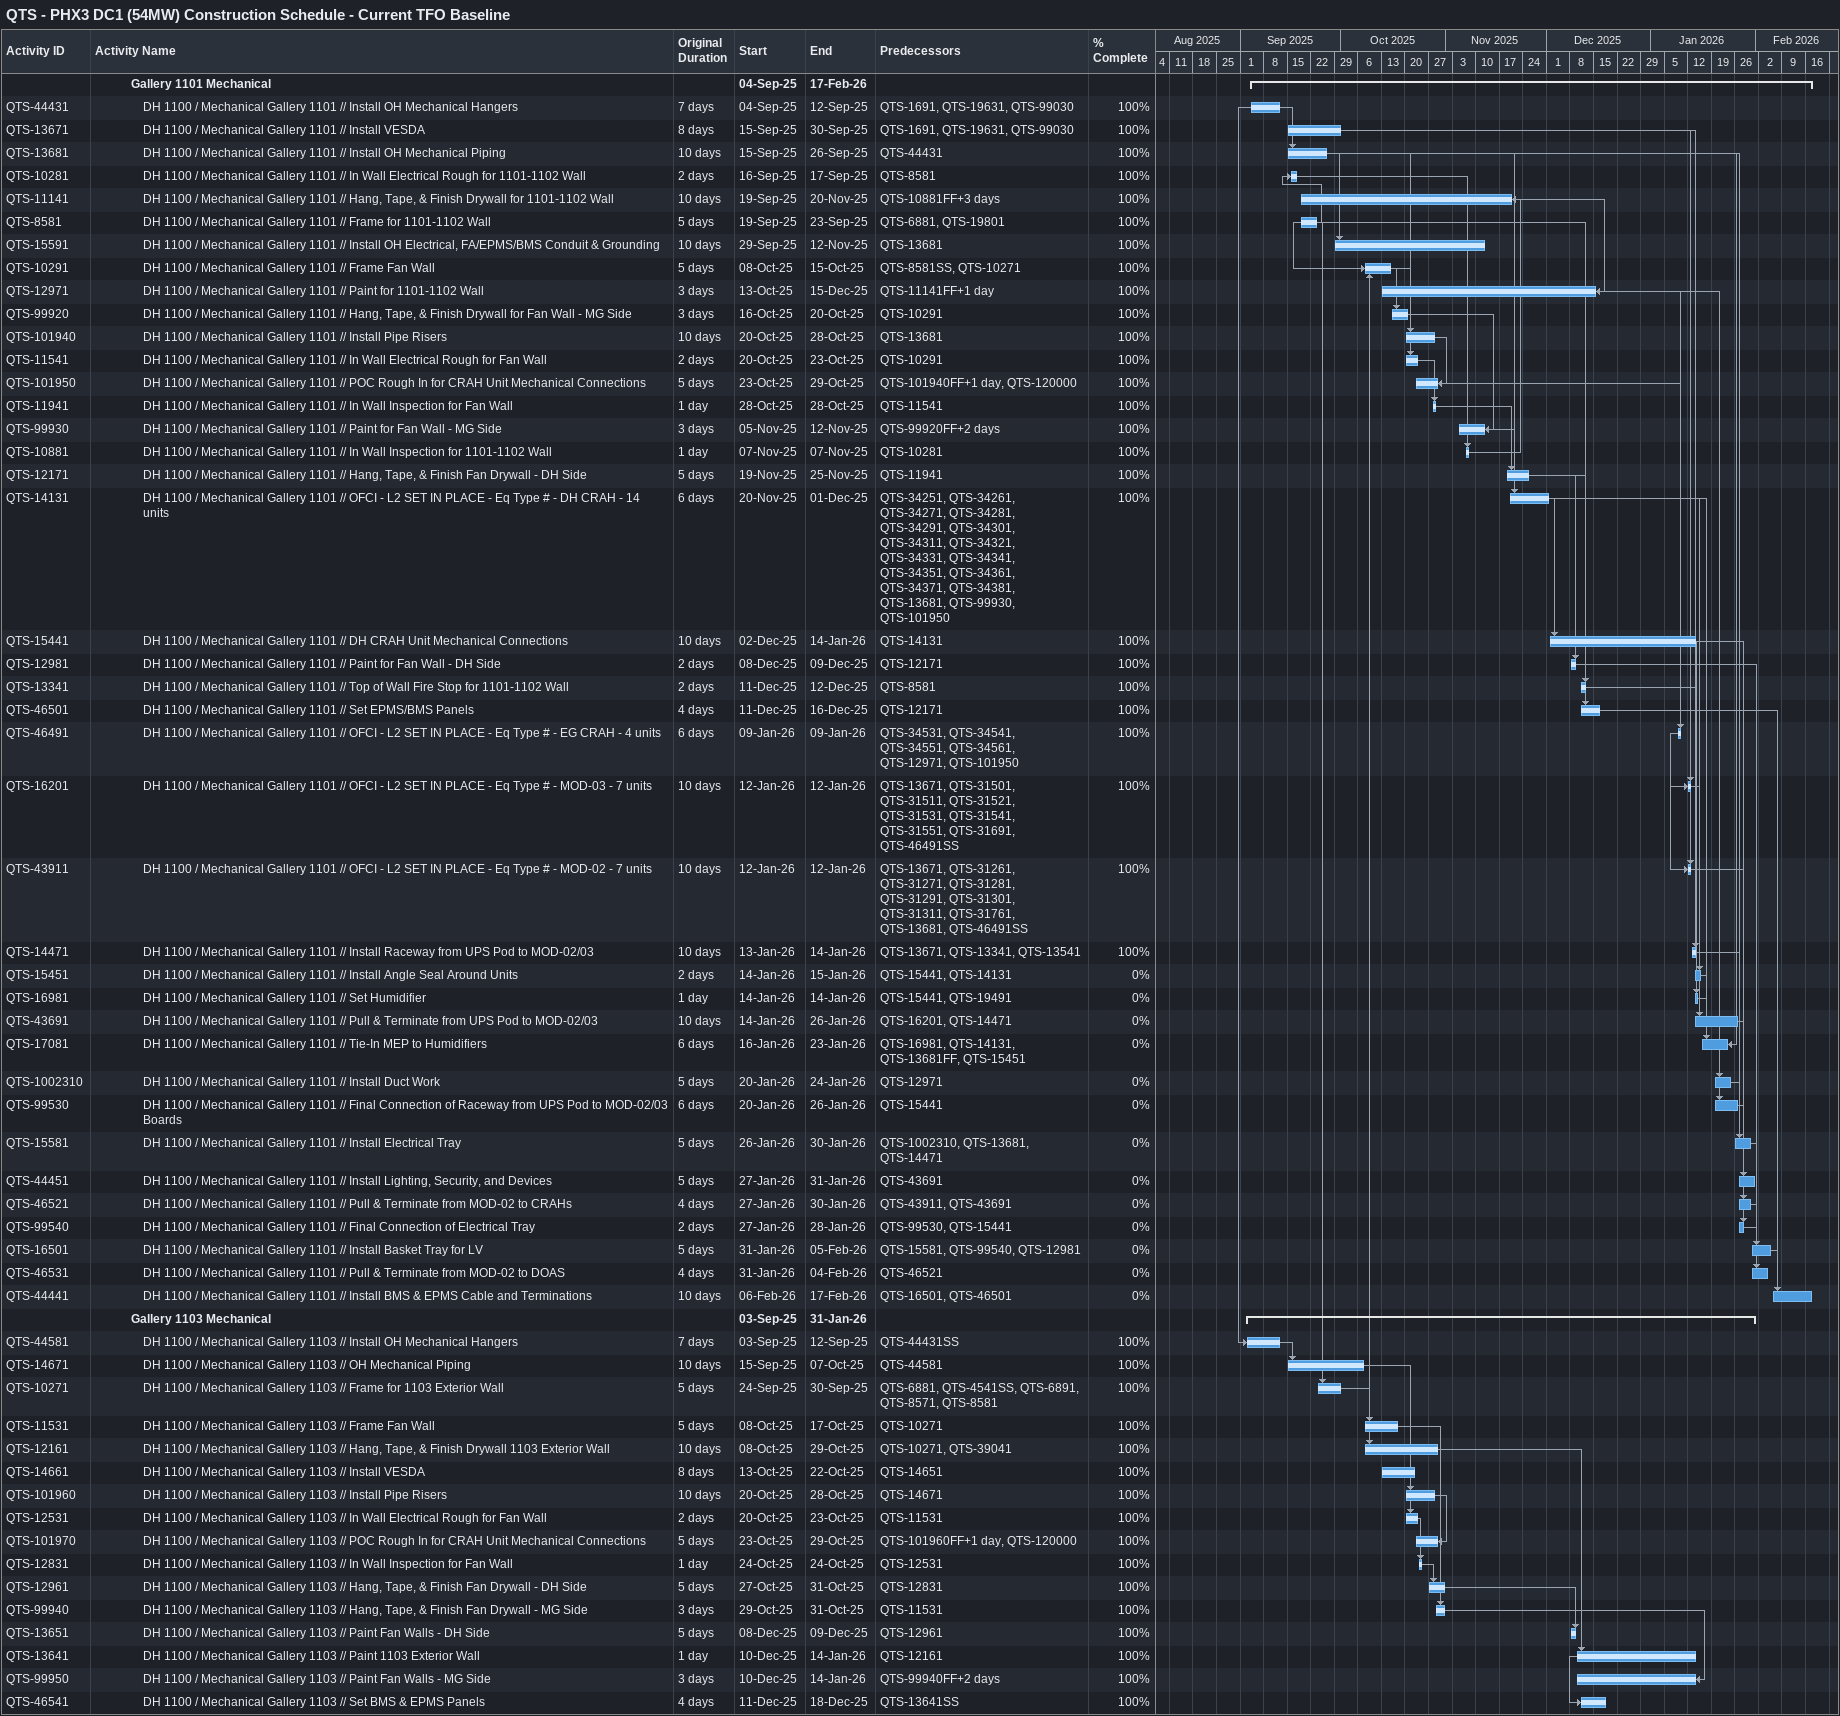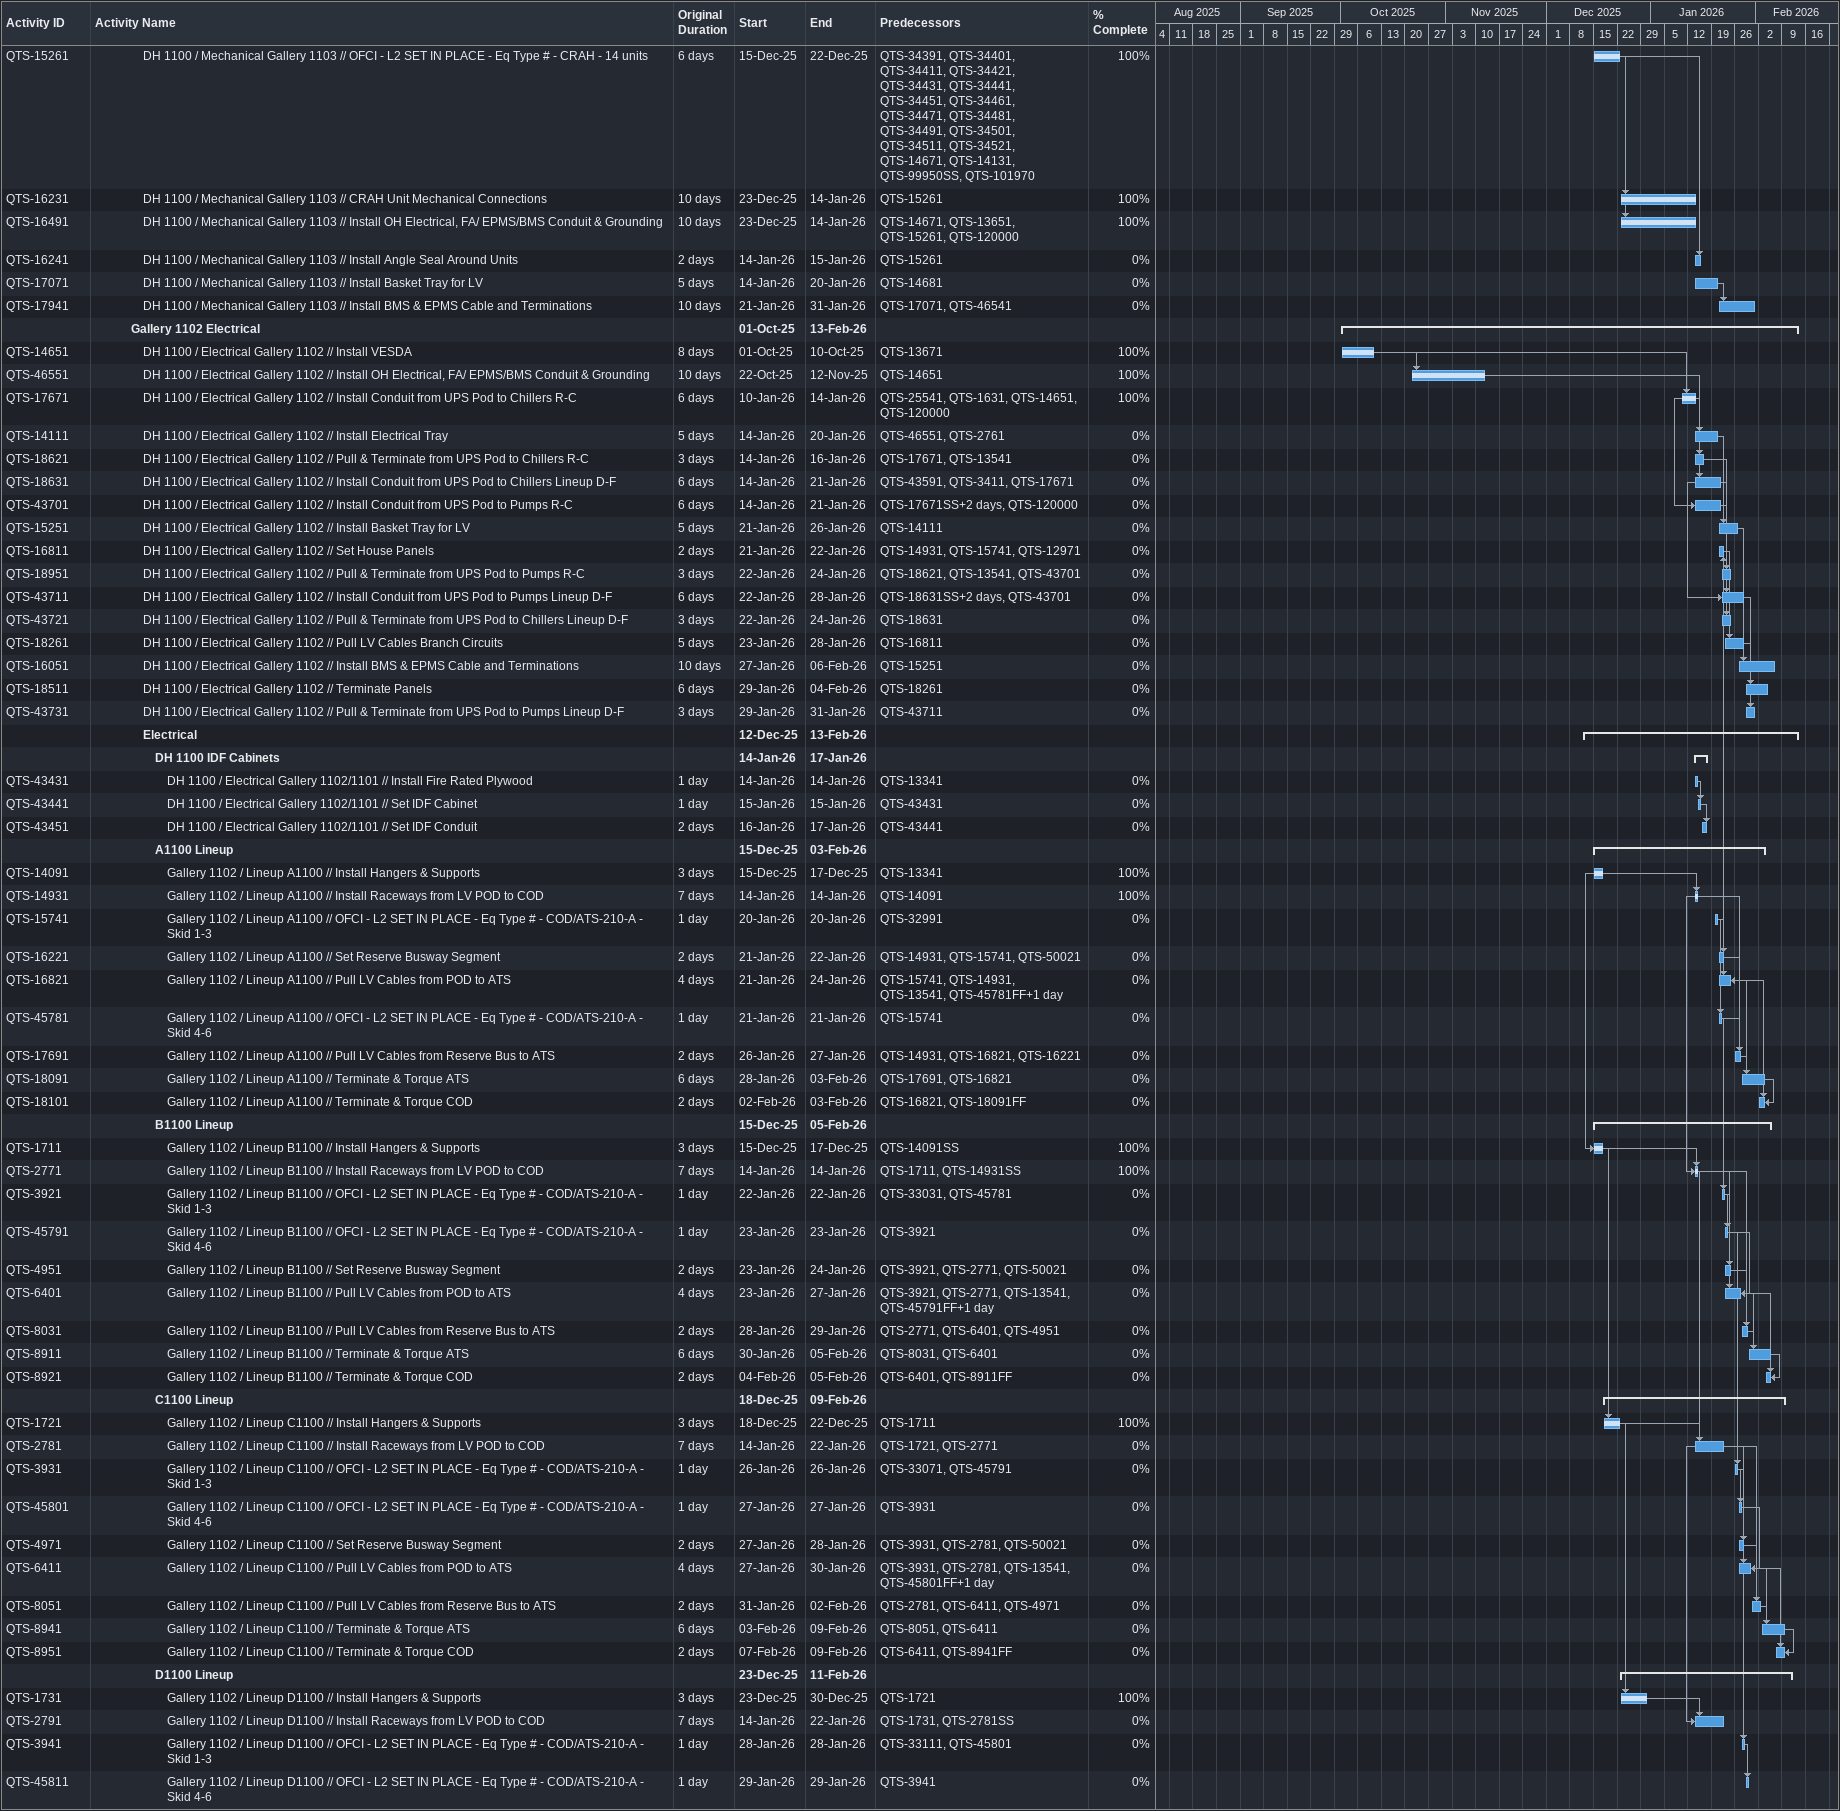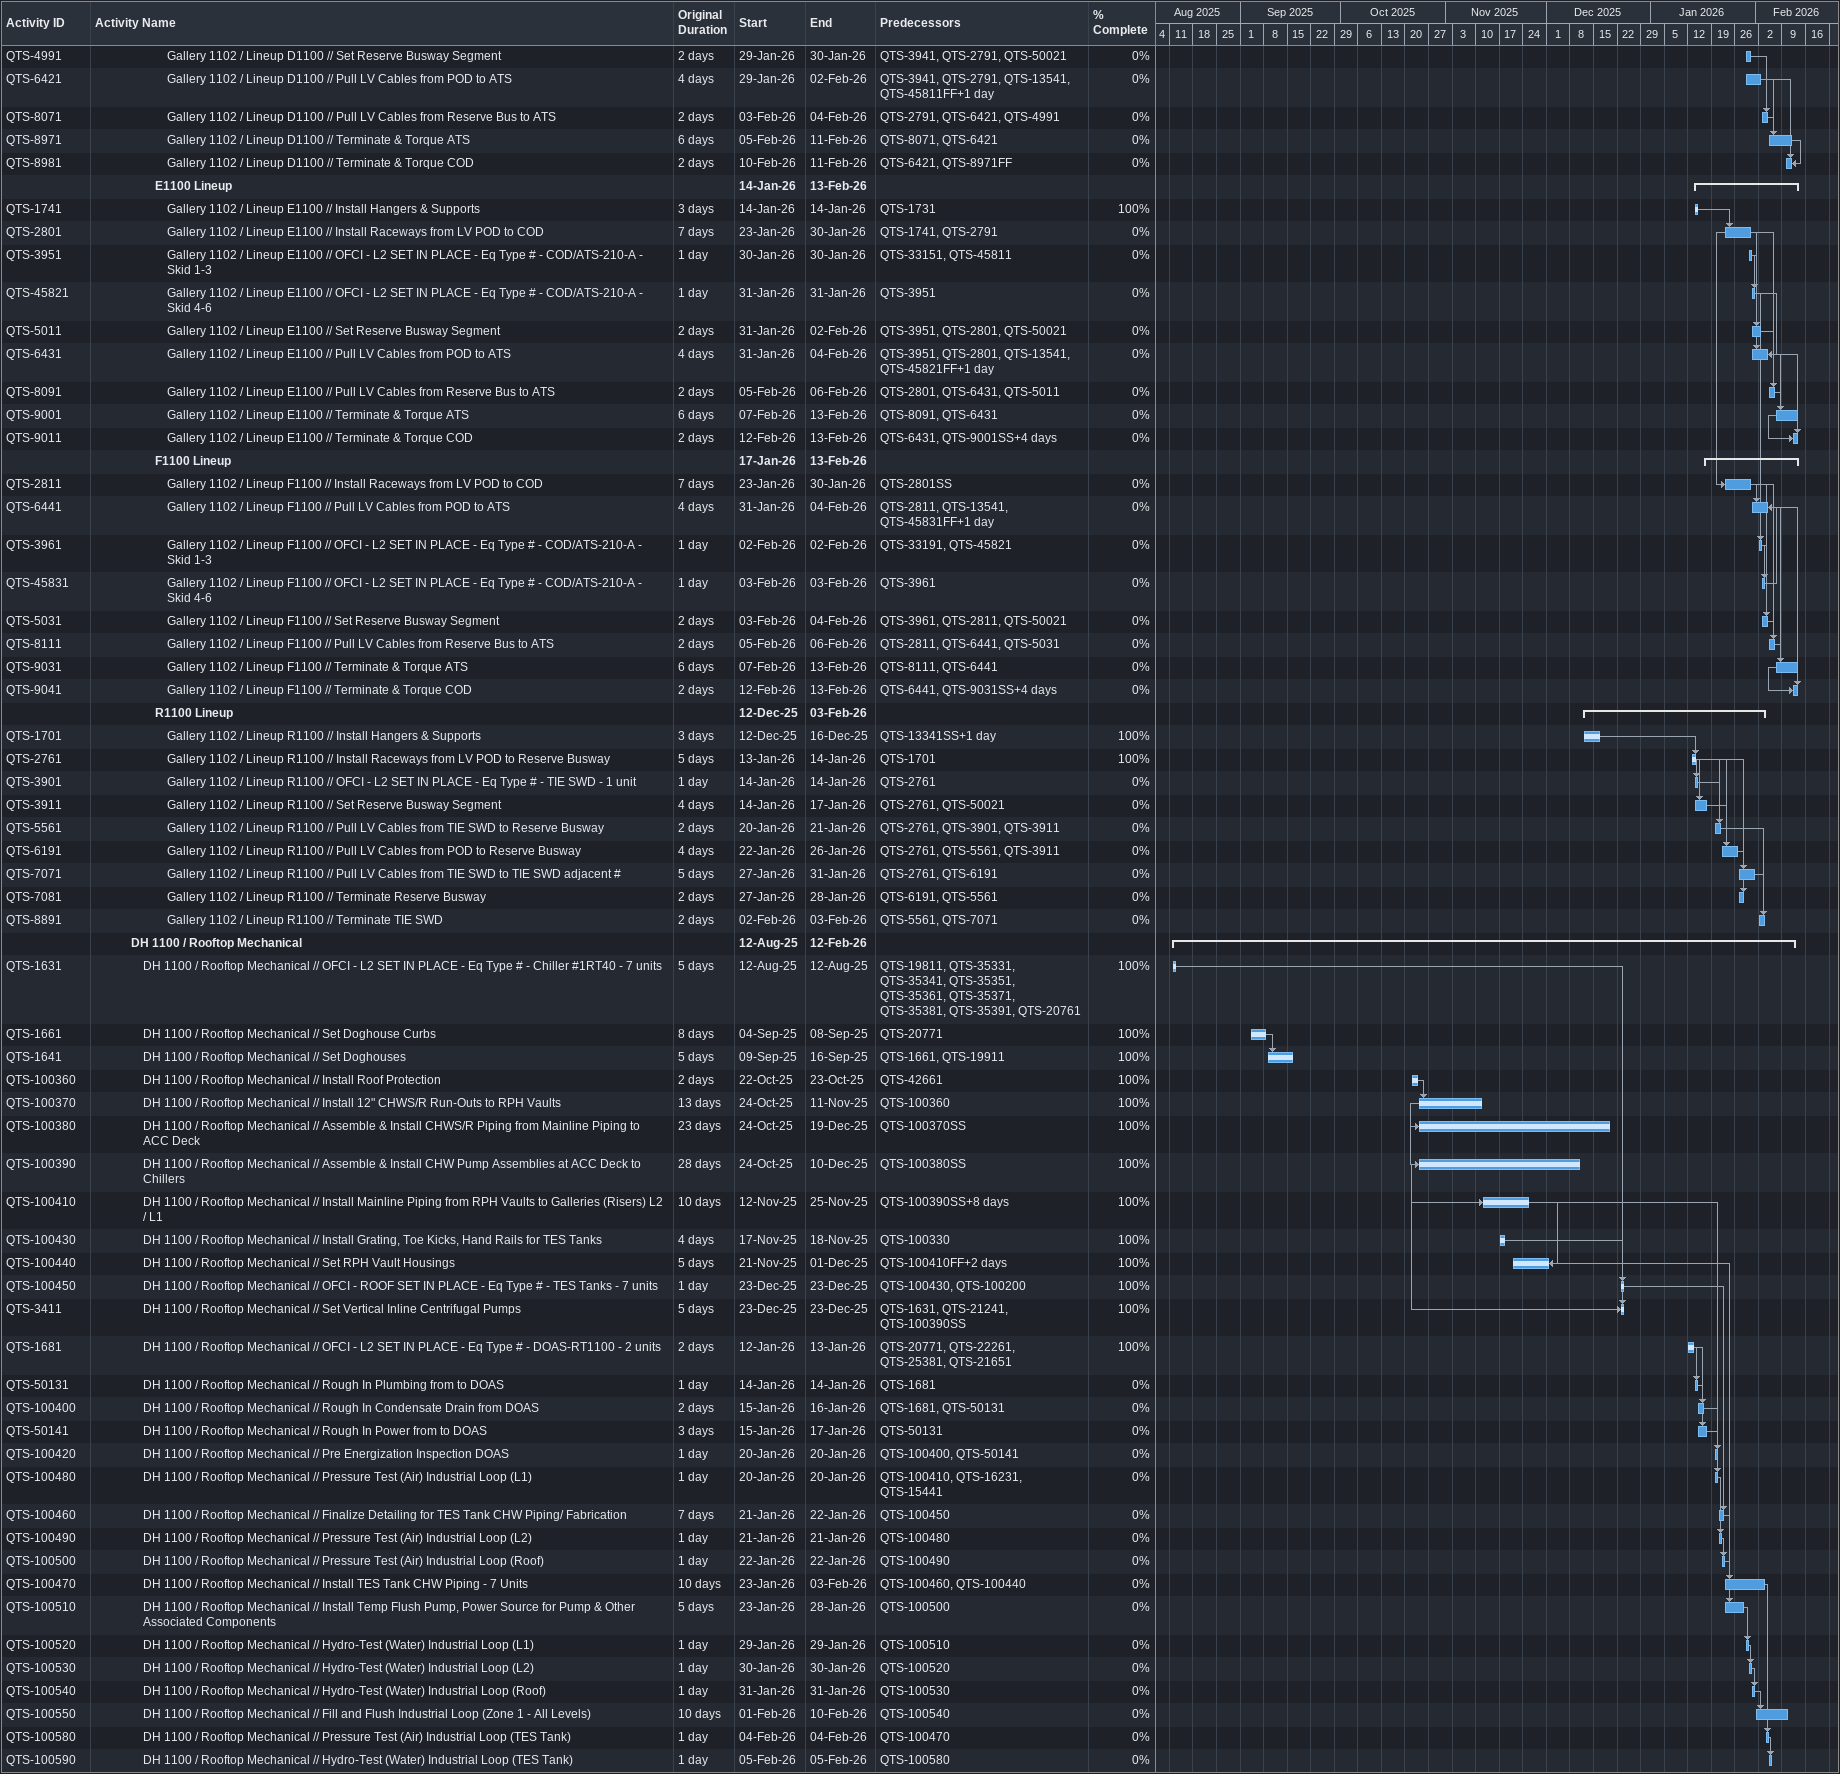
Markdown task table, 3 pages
QTS - PHX3 DC1 (54MW) Construction Schedule - Current TFO Baseline

| ID | Level | Task | Original duration | Start | Finish | Predecessors | % complete |
|---|---|---|---|---|---|---|---|
|  | 4 | **Gallery 1101 Mechanical** |  | 2025-09-04 | 2026-02-17 |  |  |
| QTS-44431 | 5 | DH 1100 / Mechanical Gallery 1101 // Install OH Mechanical Hangers | 7d | 2025-09-04 | 2025-09-12 | QTS-1691, QTS-19631, QTS-99030 | 100 |
| QTS-13671 | 5 | DH 1100 / Mechanical Gallery 1101 // Install VESDA | 8d | 2025-09-15 | 2025-09-30 | QTS-1691, QTS-19631, QTS-99030 | 100 |
| QTS-13681 | 5 | DH 1100 / Mechanical Gallery 1101 // Install OH Mechanical Piping | 10d | 2025-09-15 | 2025-09-26 | QTS-44431 | 100 |
| QTS-10281 | 5 | DH 1100 / Mechanical Gallery 1101 // In Wall Electrical Rough for 1101-1102 Wall | 2d | 2025-09-16 | 2025-09-17 | QTS-8581 | 100 |
| QTS-11141 | 5 | DH 1100 / Mechanical Gallery 1101 // Hang, Tape, & Finish Drywall for 1101-1102 Wall | 10d | 2025-09-19 | 2025-11-20 | QTS-10881FF+3d | 100 |
| QTS-8581 | 5 | DH 1100 / Mechanical Gallery 1101 // Frame for 1101-1102 Wall | 5d | 2025-09-19 | 2025-09-23 | QTS-6881, QTS-19801 | 100 |
| QTS-15591 | 5 | DH 1100 / Mechanical Gallery 1101 // Install OH Electrical, FA/EPMS/BMS Conduit & Grounding | 10d | 2025-09-29 | 2025-11-12 | QTS-13681 | 100 |
| QTS-10291 | 5 | DH 1100 / Mechanical Gallery 1101 // Frame Fan Wall | 5d | 2025-10-08 | 2025-10-15 | QTS-8581SS, QTS-10271 | 100 |
| QTS-12971 | 5 | DH 1100 / Mechanical Gallery 1101 // Paint for 1101-1102 Wall | 3d | 2025-10-13 | 2025-12-15 | QTS-11141FF+1d | 100 |
| QTS-99920 | 5 | DH 1100 / Mechanical Gallery 1101 // Hang, Tape, & Finish Drywall for Fan Wall - MG Side | 3d | 2025-10-16 | 2025-10-20 | QTS-10291 | 100 |
| QTS-101940 | 5 | DH 1100 / Mechanical Gallery 1101 // Install Pipe Risers | 10d | 2025-10-20 | 2025-10-28 | QTS-13681 | 100 |
| QTS-11541 | 5 | DH 1100 / Mechanical Gallery 1101 // In Wall Electrical Rough for Fan Wall | 2d | 2025-10-20 | 2025-10-23 | QTS-10291 | 100 |
| QTS-101950 | 5 | DH 1100 / Mechanical Gallery 1101 // POC Rough In for CRAH Unit Mechanical Connections | 5d | 2025-10-23 | 2025-10-29 | QTS-101940FF+1d, QTS-120000 | 100 |
| QTS-11941 | 5 | DH 1100 / Mechanical Gallery 1101 // In Wall Inspection for Fan Wall | 1d | 2025-10-28 | 2025-10-28 | QTS-11541 | 100 |
| QTS-99930 | 5 | DH 1100 / Mechanical Gallery 1101 // Paint for Fan Wall - MG Side | 3d | 2025-11-05 | 2025-11-12 | QTS-99920FF+2d | 100 |
| QTS-10881 | 5 | DH 1100 / Mechanical Gallery 1101 // In Wall Inspection for 1101-1102 Wall | 1d | 2025-11-07 | 2025-11-07 | QTS-10281 | 100 |
| QTS-12171 | 5 | DH 1100 / Mechanical Gallery 1101 // Hang, Tape, & Finish Fan Drywall - DH Side | 5d | 2025-11-19 | 2025-11-25 | QTS-11941 | 100 |
| QTS-14131 | 5 | DH 1100 / Mechanical Gallery 1101 // OFCI - L2 SET IN PLACE - Eq Type # - DH CRAH - 14 units | 6d | 2025-11-20 | 2025-12-01 | QTS-34251, QTS-34261, QTS-34271, QTS-34281, QTS-34291, QTS-34301, QTS-34311, QTS-34321, QTS-34331, QTS-34341, QTS-34351, QTS-34361, QTS-34371, QTS-34381, QTS-13681, QTS-99930, QTS-101950 | 100 |
| QTS-15441 | 5 | DH 1100 / Mechanical Gallery 1101 // DH CRAH Unit Mechanical Connections | 10d | 2025-12-02 | 2026-01-14 | QTS-14131 | 100 |
| QTS-12981 | 5 | DH 1100 / Mechanical Gallery 1101 // Paint for Fan Wall - DH Side | 2d | 2025-12-08 | 2025-12-09 | QTS-12171 | 100 |
| QTS-13341 | 5 | DH 1100 / Mechanical Gallery 1101 // Top of Wall Fire Stop for 1101-1102 Wall | 2d | 2025-12-11 | 2025-12-12 | QTS-8581 | 100 |
| QTS-46501 | 5 | DH 1100 / Mechanical Gallery 1101 // Set EPMS/BMS Panels | 4d | 2025-12-11 | 2025-12-16 | QTS-12171 | 100 |
| QTS-46491 | 5 | DH 1100 / Mechanical Gallery 1101 // OFCI - L2 SET IN PLACE - Eq Type # - EG CRAH - 4 units | 6d | 2026-01-09 | 2026-01-09 | QTS-34531, QTS-34541, QTS-34551, QTS-34561, QTS-12971, QTS-101950 | 100 |
| QTS-16201 | 5 | DH 1100 / Mechanical Gallery 1101 // OFCI - L2 SET IN PLACE - Eq Type # - MOD-03 - 7 units | 10d | 2026-01-12 | 2026-01-12 | QTS-13671, QTS-31501, QTS-31511, QTS-31521, QTS-31531, QTS-31541, QTS-31551, QTS-31691, QTS-46491SS | 100 |
| QTS-43911 | 5 | DH 1100 / Mechanical Gallery 1101 // OFCI - L2 SET IN PLACE - Eq Type # - MOD-02 - 7 units | 10d | 2026-01-12 | 2026-01-12 | QTS-13671, QTS-31261, QTS-31271, QTS-31281, QTS-31291, QTS-31301, QTS-31311, QTS-31761, QTS-13681, QTS-46491SS | 100 |
| QTS-14471 | 5 | DH 1100 / Mechanical Gallery 1101 // Install Raceway from UPS Pod to MOD-02/03 | 10d | 2026-01-13 | 2026-01-14 | QTS-13671, QTS-13341, QTS-13541 | 100 |
| QTS-15451 | 5 | DH 1100 / Mechanical Gallery 1101 // Install Angle Seal Around Units | 2d | 2026-01-14 | 2026-01-15 | QTS-15441, QTS-14131 | 0 |
| QTS-16981 | 5 | DH 1100 / Mechanical Gallery 1101 // Set Humidifier | 1d | 2026-01-14 | 2026-01-14 | QTS-15441, QTS-19491 | 0 |
| QTS-43691 | 5 | DH 1100 / Mechanical Gallery 1101 // Pull & Terminate from UPS Pod to MOD-02/03 | 10d | 2026-01-14 | 2026-01-26 | QTS-16201, QTS-14471 | 0 |
| QTS-17081 | 5 | DH 1100 / Mechanical Gallery 1101 // Tie-In MEP to Humidifiers | 6d | 2026-01-16 | 2026-01-23 | QTS-16981, QTS-14131, QTS-13681FF, QTS-15451 | 0 |
| QTS-1002310 | 5 | DH 1100 / Mechanical Gallery 1101 // Install Duct Work | 5d | 2026-01-20 | 2026-01-24 | QTS-12971 | 0 |
| QTS-99530 | 5 | DH 1100 / Mechanical Gallery 1101 // Final Connection of Raceway from UPS Pod to MOD-02/03 Boards | 6d | 2026-01-20 | 2026-01-26 | QTS-15441 | 0 |
| QTS-15581 | 5 | DH 1100 / Mechanical Gallery 1101 // Install Electrical Tray | 5d | 2026-01-26 | 2026-01-30 | QTS-1002310, QTS-13681, QTS-14471 | 0 |
| QTS-44451 | 5 | DH 1100 / Mechanical Gallery 1101 // Install Lighting, Security, and Devices | 5d | 2026-01-27 | 2026-01-31 | QTS-43691 | 0 |
| QTS-46521 | 5 | DH 1100 / Mechanical Gallery 1101 // Pull & Terminate from MOD-02 to CRAHs | 4d | 2026-01-27 | 2026-01-30 | QTS-43911, QTS-43691 | 0 |
| QTS-99540 | 5 | DH 1100 / Mechanical Gallery 1101 // Final Connection of Electrical Tray | 2d | 2026-01-27 | 2026-01-28 | QTS-99530, QTS-15441 | 0 |
| QTS-16501 | 5 | DH 1100 / Mechanical Gallery 1101 // Install Basket Tray for LV | 5d | 2026-01-31 | 2026-02-05 | QTS-15581, QTS-99540, QTS-12981 | 0 |
| QTS-46531 | 5 | DH 1100 / Mechanical Gallery 1101 // Pull & Terminate from MOD-02 to DOAS | 4d | 2026-01-31 | 2026-02-04 | QTS-46521 | 0 |
| QTS-44441 | 5 | DH 1100 / Mechanical Gallery 1101 // Install BMS & EPMS Cable and Terminations | 10d | 2026-02-06 | 2026-02-17 | QTS-16501, QTS-46501 | 0 |
|  | 4 | **Gallery 1103 Mechanical** |  | 2025-09-03 | 2026-01-31 |  |  |
| QTS-44581 | 5 | DH 1100 / Mechanical Gallery 1103 // Install OH Mechanical Hangers | 7d | 2025-09-03 | 2025-09-12 | QTS-44431SS | 100 |
| QTS-14671 | 5 | DH 1100 / Mechanical Gallery 1103 // OH Mechanical Piping | 10d | 2025-09-15 | 2025-10-07 | QTS-44581 | 100 |
| QTS-10271 | 5 | DH 1100 / Mechanical Gallery 1103 // Frame for 1103 Exterior Wall | 5d | 2025-09-24 | 2025-09-30 | QTS-6881, QTS-4541SS, QTS-6891, QTS-8571, QTS-8581 | 100 |
| QTS-11531 | 5 | DH 1100 / Mechanical Gallery 1103 // Frame Fan Wall | 5d | 2025-10-08 | 2025-10-17 | QTS-10271 | 100 |
| QTS-12161 | 5 | DH 1100 / Mechanical Gallery 1103 // Hang, Tape, & Finish Drywall 1103 Exterior Wall | 10d | 2025-10-08 | 2025-10-29 | QTS-10271, QTS-39041 | 100 |
| QTS-14661 | 5 | DH 1100 / Mechanical Gallery 1103 // Install VESDA | 8d | 2025-10-13 | 2025-10-22 | QTS-14651 | 100 |
| QTS-101960 | 5 | DH 1100 / Mechanical Gallery 1103 // Install Pipe Risers | 10d | 2025-10-20 | 2025-10-28 | QTS-14671 | 100 |
| QTS-12531 | 5 | DH 1100 / Mechanical Gallery 1103 // In Wall Electrical Rough for Fan Wall | 2d | 2025-10-20 | 2025-10-23 | QTS-11531 | 100 |
| QTS-101970 | 5 | DH 1100 / Mechanical Gallery 1103 // POC Rough In for CRAH Unit Mechanical Connections | 5d | 2025-10-23 | 2025-10-29 | QTS-101960FF+1d, QTS-120000 | 100 |
| QTS-12831 | 5 | DH 1100 / Mechanical Gallery 1103 // In Wall Inspection for Fan Wall | 1d | 2025-10-24 | 2025-10-24 | QTS-12531 | 100 |
| QTS-12961 | 5 | DH 1100 / Mechanical Gallery 1103 // Hang, Tape, & Finish Fan Drywall - DH Side | 5d | 2025-10-27 | 2025-10-31 | QTS-12831 | 100 |
| QTS-99940 | 5 | DH 1100 / Mechanical Gallery 1103 // Hang, Tape, & Finish Fan Drywall - MG Side | 3d | 2025-10-29 | 2025-10-31 | QTS-11531 | 100 |
| QTS-13651 | 5 | DH 1100 / Mechanical Gallery 1103 // Paint Fan Walls - DH Side | 5d | 2025-12-08 | 2025-12-09 | QTS-12961 | 100 |
| QTS-13641 | 5 | DH 1100 / Mechanical Gallery 1103 // Paint 1103 Exterior Wall | 1d | 2025-12-10 | 2026-01-14 | QTS-12161 | 100 |
| QTS-99950 | 5 | DH 1100 / Mechanical Gallery 1103 // Paint Fan Walls - MG Side | 3d | 2025-12-10 | 2026-01-14 | QTS-99940FF+2d | 100 |
| QTS-46541 | 5 | DH 1100 / Mechanical Gallery 1103 // Set BMS & EPMS Panels | 4d | 2025-12-11 | 2025-12-18 | QTS-13641SS | 100 |
| QTS-15261 | 5 | DH 1100 / Mechanical Gallery 1103 // OFCI - L2 SET IN PLACE - Eq Type # - CRAH - 14 units | 6d | 2025-12-15 | 2025-12-22 | QTS-34391, QTS-34401, QTS-34411, QTS-34421, QTS-34431, QTS-34441, QTS-34451, QTS-34461, QTS-34471, QTS-34481, QTS-34491, QTS-34501, QTS-34511, QTS-34521, QTS-14671, QTS-14131, QTS-99950SS, QTS-101970 | 100 |
| QTS-16231 | 5 | DH 1100 / Mechanical Gallery 1103 // CRAH Unit Mechanical Connections | 10d | 2025-12-23 | 2026-01-14 | QTS-15261 | 100 |
| QTS-16491 | 5 | DH 1100 / Mechanical Gallery 1103 // Install OH Electrical, FA/ EPMS/BMS Conduit & Grounding | 10d | 2025-12-23 | 2026-01-14 | QTS-14671, QTS-13651, QTS-15261, QTS-120000 | 100 |
| QTS-16241 | 5 | DH 1100 / Mechanical Gallery 1103 // Install Angle Seal Around Units | 2d | 2026-01-14 | 2026-01-15 | QTS-15261 | 0 |
| QTS-17071 | 5 | DH 1100 / Mechanical Gallery 1103 // Install Basket Tray for LV | 5d | 2026-01-14 | 2026-01-20 | QTS-14681 | 0 |
| QTS-17941 | 5 | DH 1100 / Mechanical Gallery 1103 // Install BMS & EPMS Cable and Terminations | 10d | 2026-01-21 | 2026-01-31 | QTS-17071, QTS-46541 | 0 |
|  | 4 | **Gallery 1102 Electrical** |  | 2025-10-01 | 2026-02-13 |  |  |
| QTS-14651 | 5 | DH 1100 / Electrical Gallery 1102 // Install VESDA | 8d | 2025-10-01 | 2025-10-10 | QTS-13671 | 100 |
| QTS-46551 | 5 | DH 1100 / Electrical Gallery 1102 // Install OH Electrical, FA/ EPMS/BMS Conduit & Grounding | 10d | 2025-10-22 | 2025-11-12 | QTS-14651 | 100 |
| QTS-17671 | 5 | DH 1100 / Electrical Gallery 1102 // Install Conduit from UPS Pod to Chillers R-C | 6d | 2026-01-10 | 2026-01-14 | QTS-25541, QTS-1631, QTS-14651, QTS-120000 | 100 |
| QTS-14111 | 5 | DH 1100 / Electrical Gallery 1102 // Install Electrical Tray | 5d | 2026-01-14 | 2026-01-20 | QTS-46551, QTS-2761 | 0 |
| QTS-18621 | 5 | DH 1100 / Electrical Gallery 1102 // Pull & Terminate from UPS Pod to Chillers R-C | 3d | 2026-01-14 | 2026-01-16 | QTS-17671, QTS-13541 | 0 |
| QTS-18631 | 5 | DH 1100 / Electrical Gallery 1102 // Install Conduit from UPS Pod to Chillers Lineup D-F | 6d | 2026-01-14 | 2026-01-21 | QTS-43591, QTS-3411, QTS-17671 | 0 |
| QTS-43701 | 5 | DH 1100 / Electrical Gallery 1102 // Install Conduit from UPS Pod to Pumps R-C | 6d | 2026-01-14 | 2026-01-21 | QTS-17671SS+2d, QTS-120000 | 0 |
| QTS-15251 | 5 | DH 1100 / Electrical Gallery 1102 // Install Basket Tray for LV | 5d | 2026-01-21 | 2026-01-26 | QTS-14111 | 0 |
| QTS-16811 | 5 | DH 1100 / Electrical Gallery 1102 // Set House Panels | 2d | 2026-01-21 | 2026-01-22 | QTS-14931, QTS-15741, QTS-12971 | 0 |
| QTS-18951 | 5 | DH 1100 / Electrical Gallery 1102 // Pull & Terminate from UPS Pod to Pumps R-C | 3d | 2026-01-22 | 2026-01-24 | QTS-18621, QTS-13541, QTS-43701 | 0 |
| QTS-43711 | 5 | DH 1100 / Electrical Gallery 1102 // Install Conduit from UPS Pod to Pumps Lineup D-F | 6d | 2026-01-22 | 2026-01-28 | QTS-18631SS+2d, QTS-43701 | 0 |
| QTS-43721 | 5 | DH 1100 / Electrical Gallery 1102 // Pull & Terminate from UPS Pod to Chillers Lineup D-F | 3d | 2026-01-22 | 2026-01-24 | QTS-18631 | 0 |
| QTS-18261 | 5 | DH 1100 / Electrical Gallery 1102 // Pull LV Cables Branch Circuits | 5d | 2026-01-23 | 2026-01-28 | QTS-16811 | 0 |
| QTS-16051 | 5 | DH 1100 / Electrical Gallery 1102 // Install BMS & EPMS Cable and Terminations | 10d | 2026-01-27 | 2026-02-06 | QTS-15251 | 0 |
| QTS-18511 | 5 | DH 1100 / Electrical Gallery 1102 // Terminate Panels | 6d | 2026-01-29 | 2026-02-04 | QTS-18261 | 0 |
| QTS-43731 | 5 | DH 1100 / Electrical Gallery 1102 // Pull & Terminate from UPS Pod to Pumps Lineup D-F | 3d | 2026-01-29 | 2026-01-31 | QTS-43711 | 0 |
|  | 5 | **Electrical** |  | 2025-12-12 | 2026-02-13 |  |  |
|  | 6 | **DH 1100 IDF Cabinets** |  | 2026-01-14 | 2026-01-17 |  |  |
| QTS-43431 | 7 | DH 1100 / Electrical Gallery 1102/1101 // Install Fire Rated Plywood | 1d | 2026-01-14 | 2026-01-14 | QTS-13341 | 0 |
| QTS-43441 | 7 | DH 1100 / Electrical Gallery 1102/1101 // Set IDF Cabinet | 1d | 2026-01-15 | 2026-01-15 | QTS-43431 | 0 |
| QTS-43451 | 7 | DH 1100 / Electrical Gallery 1102/1101 // Set IDF Conduit | 2d | 2026-01-16 | 2026-01-17 | QTS-43441 | 0 |
|  | 6 | **A1100 Lineup** |  | 2025-12-15 | 2026-02-03 |  |  |
| QTS-14091 | 7 | Gallery 1102 / Lineup A1100 // Install Hangers & Supports | 3d | 2025-12-15 | 2025-12-17 | QTS-13341 | 100 |
| QTS-14931 | 7 | Gallery 1102 / Lineup A1100 // Install Raceways from LV POD to COD | 7d | 2026-01-14 | 2026-01-14 | QTS-14091 | 100 |
| QTS-15741 | 7 | Gallery 1102 / Lineup A1100 // OFCI - L2 SET IN PLACE - Eq Type # - COD/ATS-210-A - Skid 1-3 | 1d | 2026-01-20 | 2026-01-20 | QTS-32991 | 0 |
| QTS-16221 | 7 | Gallery 1102 / Lineup A1100 // Set Reserve Busway Segment | 2d | 2026-01-21 | 2026-01-22 | QTS-14931, QTS-15741, QTS-50021 | 0 |
| QTS-16821 | 7 | Gallery 1102 / Lineup A1100 // Pull LV Cables from POD to ATS | 4d | 2026-01-21 | 2026-01-24 | QTS-15741, QTS-14931, QTS-13541, QTS-45781FF+1d | 0 |
| QTS-45781 | 7 | Gallery 1102 / Lineup A1100 // OFCI - L2 SET IN PLACE - Eq Type # - COD/ATS-210-A - Skid 4-6 | 1d | 2026-01-21 | 2026-01-21 | QTS-15741 | 0 |
| QTS-17691 | 7 | Gallery 1102 / Lineup A1100 // Pull LV Cables from Reserve Bus to ATS | 2d | 2026-01-26 | 2026-01-27 | QTS-14931, QTS-16821, QTS-16221 | 0 |
| QTS-18091 | 7 | Gallery 1102 / Lineup A1100 // Terminate & Torque ATS | 6d | 2026-01-28 | 2026-02-03 | QTS-17691, QTS-16821 | 0 |
| QTS-18101 | 7 | Gallery 1102 / Lineup A1100 // Terminate & Torque COD | 2d | 2026-02-02 | 2026-02-03 | QTS-16821, QTS-18091FF | 0 |
|  | 6 | **B1100 Lineup** |  | 2025-12-15 | 2026-02-05 |  |  |
| QTS-1711 | 7 | Gallery 1102 / Lineup B1100 // Install Hangers & Supports | 3d | 2025-12-15 | 2025-12-17 | QTS-14091SS | 100 |
| QTS-2771 | 7 | Gallery 1102 / Lineup B1100 // Install Raceways from LV POD to COD | 7d | 2026-01-14 | 2026-01-14 | QTS-1711, QTS-14931SS | 100 |
| QTS-3921 | 7 | Gallery 1102 / Lineup B1100 // OFCI - L2 SET IN PLACE - Eq Type # - COD/ATS-210-A - Skid 1-3 | 1d | 2026-01-22 | 2026-01-22 | QTS-33031, QTS-45781 | 0 |
| QTS-45791 | 7 | Gallery 1102 / Lineup B1100 // OFCI - L2 SET IN PLACE - Eq Type # - COD/ATS-210-A - Skid 4-6 | 1d | 2026-01-23 | 2026-01-23 | QTS-3921 | 0 |
| QTS-4951 | 7 | Gallery 1102 / Lineup B1100 // Set Reserve Busway Segment | 2d | 2026-01-23 | 2026-01-24 | QTS-3921, QTS-2771, QTS-50021 | 0 |
| QTS-6401 | 7 | Gallery 1102 / Lineup B1100 // Pull LV Cables from POD to ATS | 4d | 2026-01-23 | 2026-01-27 | QTS-3921, QTS-2771, QTS-13541, QTS-45791FF+1d | 0 |
| QTS-8031 | 7 | Gallery 1102 / Lineup B1100 // Pull LV Cables from Reserve Bus to ATS | 2d | 2026-01-28 | 2026-01-29 | QTS-2771, QTS-6401, QTS-4951 | 0 |
| QTS-8911 | 7 | Gallery 1102 / Lineup B1100 // Terminate & Torque ATS | 6d | 2026-01-30 | 2026-02-05 | QTS-8031, QTS-6401 | 0 |
| QTS-8921 | 7 | Gallery 1102 / Lineup B1100 // Terminate & Torque COD | 2d | 2026-02-04 | 2026-02-05 | QTS-6401, QTS-8911FF | 0 |
|  | 6 | **C1100 Lineup** |  | 2025-12-18 | 2026-02-09 |  |  |
| QTS-1721 | 7 | Gallery 1102 / Lineup C1100 // Install Hangers & Supports | 3d | 2025-12-18 | 2025-12-22 | QTS-1711 | 100 |
| QTS-2781 | 7 | Gallery 1102 / Lineup C1100 // Install Raceways from LV POD to COD | 7d | 2026-01-14 | 2026-01-22 | QTS-1721, QTS-2771 | 0 |
| QTS-3931 | 7 | Gallery 1102 / Lineup C1100 // OFCI - L2 SET IN PLACE - Eq Type # - COD/ATS-210-A - Skid 1-3 | 1d | 2026-01-26 | 2026-01-26 | QTS-33071, QTS-45791 | 0 |
| QTS-45801 | 7 | Gallery 1102 / Lineup C1100 // OFCI - L2 SET IN PLACE - Eq Type # - COD/ATS-210-A - Skid 4-6 | 1d | 2026-01-27 | 2026-01-27 | QTS-3931 | 0 |
| QTS-4971 | 7 | Gallery 1102 / Lineup C1100 // Set Reserve Busway Segment | 2d | 2026-01-27 | 2026-01-28 | QTS-3931, QTS-2781, QTS-50021 | 0 |
| QTS-6411 | 7 | Gallery 1102 / Lineup C1100 // Pull LV Cables from POD to ATS | 4d | 2026-01-27 | 2026-01-30 | QTS-3931, QTS-2781, QTS-13541, QTS-45801FF+1d | 0 |
| QTS-8051 | 7 | Gallery 1102 / Lineup C1100 // Pull LV Cables from Reserve Bus to ATS | 2d | 2026-01-31 | 2026-02-02 | QTS-2781, QTS-6411, QTS-4971 | 0 |
| QTS-8941 | 7 | Gallery 1102 / Lineup C1100 // Terminate & Torque ATS | 6d | 2026-02-03 | 2026-02-09 | QTS-8051, QTS-6411 | 0 |
| QTS-8951 | 7 | Gallery 1102 / Lineup C1100 // Terminate & Torque COD | 2d | 2026-02-07 | 2026-02-09 | QTS-6411, QTS-8941FF | 0 |
|  | 6 | **D1100 Lineup** |  | 2025-12-23 | 2026-02-11 |  |  |
| QTS-1731 | 7 | Gallery 1102 / Lineup D1100 // Install Hangers & Supports | 3d | 2025-12-23 | 2025-12-30 | QTS-1721 | 100 |
| QTS-2791 | 7 | Gallery 1102 / Lineup D1100 // Install Raceways from LV POD to COD | 7d | 2026-01-14 | 2026-01-22 | QTS-1731, QTS-2781SS | 0 |
| QTS-3941 | 7 | Gallery 1102 / Lineup D1100 // OFCI - L2 SET IN PLACE - Eq Type # - COD/ATS-210-A - Skid 1-3 | 1d | 2026-01-28 | 2026-01-28 | QTS-33111, QTS-45801 | 0 |
| QTS-45811 | 7 | Gallery 1102 / Lineup D1100 // OFCI - L2 SET IN PLACE - Eq Type # - COD/ATS-210-A - Skid 4-6 | 1d | 2026-01-29 | 2026-01-29 | QTS-3941 | 0 |
| QTS-4991 | 7 | Gallery 1102 / Lineup D1100 // Set Reserve Busway Segment | 2d | 2026-01-29 | 2026-01-30 | QTS-3941, QTS-2791, QTS-50021 | 0 |
| QTS-6421 | 7 | Gallery 1102 / Lineup D1100 // Pull LV Cables from POD to ATS | 4d | 2026-01-29 | 2026-02-02 | QTS-3941, QTS-2791, QTS-13541, QTS-45811FF+1d | 0 |
| QTS-8071 | 7 | Gallery 1102 / Lineup D1100 // Pull LV Cables from Reserve Bus to ATS | 2d | 2026-02-03 | 2026-02-04 | QTS-2791, QTS-6421, QTS-4991 | 0 |
| QTS-8971 | 7 | Gallery 1102 / Lineup D1100 // Terminate & Torque ATS | 6d | 2026-02-05 | 2026-02-11 | QTS-8071, QTS-6421 | 0 |
| QTS-8981 | 7 | Gallery 1102 / Lineup D1100 // Terminate & Torque COD | 2d | 2026-02-10 | 2026-02-11 | QTS-6421, QTS-8971FF | 0 |
|  | 6 | **E1100 Lineup** |  | 2026-01-14 | 2026-02-13 |  |  |
| QTS-1741 | 7 | Gallery 1102 / Lineup E1100 // Install Hangers & Supports | 3d | 2026-01-14 | 2026-01-14 | QTS-1731 | 100 |
| QTS-2801 | 7 | Gallery 1102 / Lineup E1100 // Install Raceways from LV POD to COD | 7d | 2026-01-23 | 2026-01-30 | QTS-1741, QTS-2791 | 0 |
| QTS-3951 | 7 | Gallery 1102 / Lineup E1100 // OFCI - L2 SET IN PLACE - Eq Type # - COD/ATS-210-A - Skid 1-3 | 1d | 2026-01-30 | 2026-01-30 | QTS-33151, QTS-45811 | 0 |
| QTS-45821 | 7 | Gallery 1102 / Lineup E1100 // OFCI - L2 SET IN PLACE - Eq Type # - COD/ATS-210-A - Skid 4-6 | 1d | 2026-01-31 | 2026-01-31 | QTS-3951 | 0 |
| QTS-5011 | 7 | Gallery 1102 / Lineup E1100 // Set Reserve Busway Segment | 2d | 2026-01-31 | 2026-02-02 | QTS-3951, QTS-2801, QTS-50021 | 0 |
| QTS-6431 | 7 | Gallery 1102 / Lineup E1100 // Pull LV Cables from POD to ATS | 4d | 2026-01-31 | 2026-02-04 | QTS-3951, QTS-2801, QTS-13541, QTS-45821FF+1d | 0 |
| QTS-8091 | 7 | Gallery 1102 / Lineup E1100 // Pull LV Cables from Reserve Bus to ATS | 2d | 2026-02-05 | 2026-02-06 | QTS-2801, QTS-6431, QTS-5011 | 0 |
| QTS-9001 | 7 | Gallery 1102 / Lineup E1100 // Terminate & Torque ATS | 6d | 2026-02-07 | 2026-02-13 | QTS-8091, QTS-6431 | 0 |
| QTS-9011 | 7 | Gallery 1102 / Lineup E1100 // Terminate & Torque COD | 2d | 2026-02-12 | 2026-02-13 | QTS-6431, QTS-9001SS+4d | 0 |
|  | 6 | **F1100 Lineup** |  | 2026-01-17 | 2026-02-13 |  |  |
| QTS-2811 | 7 | Gallery 1102 / Lineup F1100 // Install Raceways from LV POD to COD | 7d | 2026-01-23 | 2026-01-30 | QTS-2801SS | 0 |
| QTS-6441 | 7 | Gallery 1102 / Lineup F1100 // Pull LV Cables from POD to ATS | 4d | 2026-01-31 | 2026-02-04 | QTS-2811, QTS-13541, QTS-45831FF+1d | 0 |
| QTS-3961 | 7 | Gallery 1102 / Lineup F1100 // OFCI - L2 SET IN PLACE - Eq Type # - COD/ATS-210-A - Skid 1-3 | 1d | 2026-02-02 | 2026-02-02 | QTS-33191, QTS-45821 | 0 |
| QTS-45831 | 7 | Gallery 1102 / Lineup F1100 // OFCI - L2 SET IN PLACE - Eq Type # - COD/ATS-210-A - Skid 4-6 | 1d | 2026-02-03 | 2026-02-03 | QTS-3961 | 0 |
| QTS-5031 | 7 | Gallery 1102 / Lineup F1100 // Set Reserve Busway Segment | 2d | 2026-02-03 | 2026-02-04 | QTS-3961, QTS-2811, QTS-50021 | 0 |
| QTS-8111 | 7 | Gallery 1102 / Lineup F1100 // Pull LV Cables from Reserve Bus to ATS | 2d | 2026-02-05 | 2026-02-06 | QTS-2811, QTS-6441, QTS-5031 | 0 |
| QTS-9031 | 7 | Gallery 1102 / Lineup F1100 // Terminate & Torque ATS | 6d | 2026-02-07 | 2026-02-13 | QTS-8111, QTS-6441 | 0 |
| QTS-9041 | 7 | Gallery 1102 / Lineup F1100 // Terminate & Torque COD | 2d | 2026-02-12 | 2026-02-13 | QTS-6441, QTS-9031SS+4d | 0 |
|  | 6 | **R1100 Lineup** |  | 2025-12-12 | 2026-02-03 |  |  |
| QTS-1701 | 7 | Gallery 1102 / Lineup R1100 // Install Hangers & Supports | 3d | 2025-12-12 | 2025-12-16 | QTS-13341SS+1d | 100 |
| QTS-2761 | 7 | Gallery 1102 / Lineup R1100 // Install Raceways from LV POD to Reserve Busway | 5d | 2026-01-13 | 2026-01-14 | QTS-1701 | 100 |
| QTS-3901 | 7 | Gallery 1102 / Lineup R1100 // OFCI - L2 SET IN PLACE - Eq Type # - TIE SWD - 1 unit | 1d | 2026-01-14 | 2026-01-14 | QTS-2761 | 0 |
| QTS-3911 | 7 | Gallery 1102 / Lineup R1100 // Set Reserve Busway Segment | 4d | 2026-01-14 | 2026-01-17 | QTS-2761, QTS-50021 | 0 |
| QTS-5561 | 7 | Gallery 1102 / Lineup R1100 // Pull LV Cables from TIE SWD to Reserve Busway | 2d | 2026-01-20 | 2026-01-21 | QTS-2761, QTS-3901, QTS-3911 | 0 |
| QTS-6191 | 7 | Gallery 1102 / Lineup R1100 // Pull LV Cables from POD to Reserve Busway | 4d | 2026-01-22 | 2026-01-26 | QTS-2761, QTS-5561, QTS-3911 | 0 |
| QTS-7071 | 7 | Gallery 1102 / Lineup R1100 // Pull LV Cables from TIE SWD to TIE SWD adjacent # | 5d | 2026-01-27 | 2026-01-31 | QTS-2761, QTS-6191 | 0 |
| QTS-7081 | 7 | Gallery 1102 / Lineup R1100 // Terminate Reserve Busway | 2d | 2026-01-27 | 2026-01-28 | QTS-6191, QTS-5561 | 0 |
| QTS-8891 | 7 | Gallery 1102 / Lineup R1100 // Terminate TIE SWD | 2d | 2026-02-02 | 2026-02-03 | QTS-5561, QTS-7071 | 0 |
|  | 4 | **DH 1100 / Rooftop Mechanical** |  | 2025-08-12 | 2026-02-12 |  |  |
| QTS-1631 | 5 | DH 1100 / Rooftop Mechanical // OFCI - L2 SET IN PLACE - Eq Type # - Chiller #1RT40 - 7 units | 5d | 2025-08-12 | 2025-08-12 | QTS-19811, QTS-35331, QTS-35341, QTS-35351, QTS-35361, QTS-35371, QTS-35381, QTS-35391, QTS-20761 | 100 |
| QTS-1661 | 5 | DH 1100 / Rooftop Mechanical // Set Doghouse Curbs | 8d | 2025-09-04 | 2025-09-08 | QTS-20771 | 100 |
| QTS-1641 | 5 | DH 1100 / Rooftop Mechanical // Set Doghouses | 5d | 2025-09-09 | 2025-09-16 | QTS-1661, QTS-19911 | 100 |
| QTS-100360 | 5 | DH 1100 / Rooftop Mechanical // Install Roof Protection | 2d | 2025-10-22 | 2025-10-23 | QTS-42661 | 100 |
| QTS-100370 | 5 | DH 1100 / Rooftop Mechanical // Install 12" CHWS/R Run-Outs to RPH Vaults | 13d | 2025-10-24 | 2025-11-11 | QTS-100360 | 100 |
| QTS-100380 | 5 | DH 1100 / Rooftop Mechanical // Assemble & Install CHWS/R Piping from Mainline Piping to ACC Deck | 23d | 2025-10-24 | 2025-12-19 | QTS-100370SS | 100 |
| QTS-100390 | 5 | DH 1100 / Rooftop Mechanical // Assemble & Install CHW Pump Assemblies at ACC Deck to Chillers | 28d | 2025-10-24 | 2025-12-10 | QTS-100380SS | 100 |
| QTS-100410 | 5 | DH 1100 / Rooftop Mechanical // Install Mainline Piping from RPH Vaults to Galleries (Risers) L2 / L1 | 10d | 2025-11-12 | 2025-11-25 | QTS-100390SS+8d | 100 |
| QTS-100430 | 5 | DH 1100 / Rooftop Mechanical // Install Grating, Toe Kicks, Hand Rails for TES Tanks | 4d | 2025-11-17 | 2025-11-18 | QTS-100330 | 100 |
| QTS-100440 | 5 | DH 1100 / Rooftop Mechanical // Set RPH Vault Housings | 5d | 2025-11-21 | 2025-12-01 | QTS-100410FF+2d | 100 |
| QTS-100450 | 5 | DH 1100 / Rooftop Mechanical // OFCI - ROOF SET IN PLACE - Eq Type # - TES Tanks - 7 units | 1d | 2025-12-23 | 2025-12-23 | QTS-100430, QTS-100200 | 100 |
| QTS-3411 | 5 | DH 1100 / Rooftop Mechanical // Set Vertical Inline Centrifugal Pumps | 5d | 2025-12-23 | 2025-12-23 | QTS-1631, QTS-21241, QTS-100390SS | 100 |
| QTS-1681 | 5 | DH 1100 / Rooftop Mechanical // OFCI - L2 SET IN PLACE - Eq Type # - DOAS-RT1100 - 2 units | 2d | 2026-01-12 | 2026-01-13 | QTS-20771, QTS-22261, QTS-25381, QTS-21651 | 100 |
| QTS-50131 | 5 | DH 1100 / Rooftop Mechanical // Rough In Plumbing from to DOAS | 1d | 2026-01-14 | 2026-01-14 | QTS-1681 | 0 |
| QTS-100400 | 5 | DH 1100 / Rooftop Mechanical // Rough In Condensate Drain from DOAS | 2d | 2026-01-15 | 2026-01-16 | QTS-1681, QTS-50131 | 0 |
| QTS-50141 | 5 | DH 1100 / Rooftop Mechanical // Rough In Power from to DOAS | 3d | 2026-01-15 | 2026-01-17 | QTS-50131 | 0 |
| QTS-100420 | 5 | DH 1100 / Rooftop Mechanical // Pre Energization Inspection DOAS | 1d | 2026-01-20 | 2026-01-20 | QTS-100400, QTS-50141 | 0 |
| QTS-100480 | 5 | DH 1100 / Rooftop Mechanical // Pressure Test (Air) Industrial Loop (L1) | 1d | 2026-01-20 | 2026-01-20 | QTS-100410, QTS-16231, QTS-15441 | 0 |
| QTS-100460 | 5 | DH 1100 / Rooftop Mechanical // Finalize Detailing for TES Tank CHW Piping/ Fabrication | 7d | 2026-01-21 | 2026-01-22 | QTS-100450 | 0 |
| QTS-100490 | 5 | DH 1100 / Rooftop Mechanical // Pressure Test (Air) Industrial Loop (L2) | 1d | 2026-01-21 | 2026-01-21 | QTS-100480 | 0 |
| QTS-100500 | 5 | DH 1100 / Rooftop Mechanical // Pressure Test (Air) Industrial Loop (Roof) | 1d | 2026-01-22 | 2026-01-22 | QTS-100490 | 0 |
| QTS-100470 | 5 | DH 1100 / Rooftop Mechanical // Install TES Tank CHW Piping - 7 Units | 10d | 2026-01-23 | 2026-02-03 | QTS-100460, QTS-100440 | 0 |
| QTS-100510 | 5 | DH 1100 / Rooftop Mechanical // Install Temp Flush Pump, Power Source for Pump & Other Associated Components | 5d | 2026-01-23 | 2026-01-28 | QTS-100500 | 0 |
| QTS-100520 | 5 | DH 1100 / Rooftop Mechanical // Hydro-Test (Water) Industrial Loop (L1) | 1d | 2026-01-29 | 2026-01-29 | QTS-100510 | 0 |
| QTS-100530 | 5 | DH 1100 / Rooftop Mechanical // Hydro-Test (Water) Industrial Loop (L2) | 1d | 2026-01-30 | 2026-01-30 | QTS-100520 | 0 |
| QTS-100540 | 5 | DH 1100 / Rooftop Mechanical // Hydro-Test (Water) Industrial Loop (Roof) | 1d | 2026-01-31 | 2026-01-31 | QTS-100530 | 0 |
| QTS-100550 | 5 | DH 1100 / Rooftop Mechanical // Fill and Flush Industrial Loop (Zone 1 - All Levels) | 10d | 2026-02-01 | 2026-02-10 | QTS-100540 | 0 |
| QTS-100580 | 5 | DH 1100 / Rooftop Mechanical // Pressure Test (Air) Industrial Loop (TES Tank) | 1d | 2026-02-04 | 2026-02-04 | QTS-100470 | 0 |
| QTS-100590 | 5 | DH 1100 / Rooftop Mechanical // Hydro-Test (Water) Industrial Loop (TES Tank) | 1d | 2026-02-05 | 2026-02-05 | QTS-100580 | 0 |
